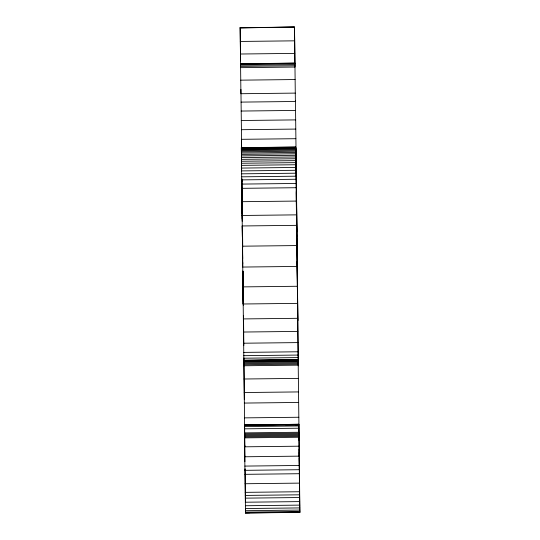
<?xml version="1.0" encoding="UTF-8"?>
<svg xmlns="http://www.w3.org/2000/svg" width="540" height="540" viewBox="0 0 540 540"><rect width="100%" height="100%" fill="white"/><g stroke="black" fill="none" stroke-linecap="round" stroke-linejoin="round"><path stroke-width="0.81" d="M244.863 446.162L241.34 147.629L295.704 147.062L295.859 156.897M244.411 428.834L244.418 424.886L298.782 424.292L298.877 437.245L244.512 437.866L244.411 428.834L298.769 428.213M299.086 433.134L299.862 512.379L245.498 513L245.491 509.207M242.426 246.186L296.784 245.565L295.704 147.062M245.005 469.078L244.991 469.206M298.782 424.264L244.418 425.108L244.681 446.89M295.272 93.103L240.914 93.724L240.138 27.689L294.503 27.068L295.022 66.913M240.138 27.803L294.503 27.155L295.38 101.486L241.016 102.107M240.138 27.898L294.496 27.047M240.28 41.452L294.644 40.831M240.415 54.014L294.779 53.392M240.516 63.794L294.881 63.086M240.523 63.889L294.881 63.2M240.523 63.943L294.887 63.41M240.523 64.058L294.887 63.511M240.536 65.165L294.901 64.544M240.55 66.366L294.914 65.745M240.57 67.662L294.935 67.041M240.732 80.163L295.097 79.542M241.13 111.051L295.495 110.43M241.252 120.514L295.61 119.894M241.36 129.701L295.724 129.08M295.839 138.699L241.481 139.32L241.65 153.326M241.34 147.744L295.697 147.123M259.747 147.69L284.006 147.413M241.34 148.021L295.697 147.4M241.34 148.46L295.704 147.839M241.34 149.06L295.704 148.439M241.346 149.816L295.711 149.195M241.353 150.734L295.718 150.113M241.367 151.808L295.724 151.186M241.373 153.029L295.738 152.408M241.387 154.393L295.751 153.772M241.4 155.918L295.765 155.297M241.421 157.579L295.778 156.958M241.434 159.354L295.799 158.733M241.454 161.251L295.819 160.63M241.475 163.256L295.839 162.635M241.501 165.355L295.859 164.734M241.529 168.075L295.893 167.454M241.556 170.903L295.92 170.282M241.589 173.826L295.954 173.205M241.623 176.823L295.988 176.202M241.657 179.881L296.021 179.26M241.704 184.086L296.069 183.465M241.751 188.332L296.116 187.711M241.907 201.697L296.264 201.076M242.062 215.48L296.426 214.859M242.183 225.963L296.548 225.342M242.669 267.057L297.034 266.436M242.912 286.889L297.27 286.268M243.122 303.993L297.479 303.372L299.106 440.519M243.304 318.924L297.668 318.303M243.472 332.033L297.83 331.412M243.614 343.217L297.979 342.596M243.736 352.397L298.1 351.776M243.783 355.678L298.141 355.057M243.817 358.216L298.175 357.595M243.837 360.221L298.202 359.6M243.844 360.369L298.202 359.748M243.844 360.524L298.208 359.903M243.844 360.686L298.208 360.065M243.851 360.855L298.208 360.234M243.851 361.037L298.215 360.416M243.851 361.22L298.215 360.599M243.857 361.409L298.215 360.788M243.857 361.604L298.222 360.983M243.871 362.63L298.228 362.009M243.884 363.67L298.242 363.049M243.918 358.04L243.959 364.723L298.256 364.095M243.905 365.762L298.269 365.141M244.053 379.006L298.418 378.385M244.208 392.539L298.566 391.919M244.323 403.07L298.688 402.449M244.492 417.872L298.85 417.251M298.782 424.393L244.424 425.014M244.424 425.176L260.314 425.075M285.404 424.71L298.789 424.636L295.441 424.71M248.609 425.25L260.314 425.156M244.411 425.601L298.775 424.98M244.411 426.566L298.775 425.945M244.451 432.884L298.816 432.263M244.465 433.89L298.829 433.269M244.478 434.896L298.836 434.275M244.492 435.895L298.85 435.274M244.499 436.887L298.863 436.266M298.978 446.195L244.62 446.816L245.498 513M244.735 456.773L299.099 456.151L298.782 424.555M244.85 466.088L299.214 465.473M244.904 470.333L299.261 469.712M244.951 474.336L299.315 473.715M245.072 483.739L299.43 483.118L299.862 512.379M245.18 492.358L299.545 491.738M245.221 495.43L299.585 494.809M245.261 498.15L299.619 497.529M245.315 502.22L299.68 501.599M245.363 505.737L299.727 505.116M245.41 508.538L299.768 507.917M245.444 510.698L299.808 510.077M245.471 512.129L299.835 511.508M245.504 512.777L249.683 512.73M268.92 512.507L297.358 512.183M245.491 512.892L299.849 512.271M241.34 147.629L241.657 169.688M296.217 191.741L296.224 192.038M240.138 27.689L240.577 60.878M241.859 192.402L241.859 192.659M295.447 100.683L296.987 231.917M295.961 148.689L297.824 320.679L297.554 290.817M296.426 207.995L297.56 303.359M299.079 449.138L299.43 483.118M299.201 458.291L299.363 468.855L299.228 452.452M240.935 89.383L241.643 147.906M241.778 179.354L242.19 213.529M242.339 225.976L242.723 258.633M241.934 197.971L242.19 219.098M242.271 225.666L242.73 266.315M242.791 271.249L243.196 303.98M244.796 455.767L244.876 461.72M296.089 159.131L298.337 365.877M296.231 192.53L296.744 236.554M297.068 261.65L297.554 303.102M242.015 179.321L242.042 181.744M241.947 178.808L242.19 199.922M242.487 225.963L242.73 247.469M242.98 271.127L243.27 291.836M244.789 445.325L244.89 455.632M245.106 468.976L245.43 501.377M242.872 271.202L243.27 305.242M243.405 316.649L243.459 321.3L243.425 316.055M244.343 399.64L243.959 364.79M241.873 194.022L242.19 221.258M242.251 226.28L242.379 237.175M242.71 262.271L242.73 263.932M242.818 271.397L243.196 303.872M243.817 345.539L243.52 315.59M243.196 291.438L243.27 299.369"/></g></svg>
